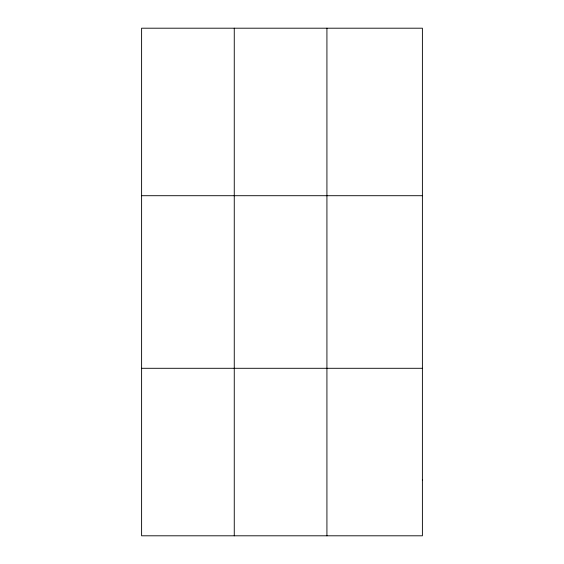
<?xml version="1.0" encoding="UTF-8"?>
<svg xmlns="http://www.w3.org/2000/svg" width="564" height="564" viewBox="0 0 564 564"><rect width="100%" height="100%" fill="white"/><g stroke="black" fill="none" stroke-linecap="round" stroke-linejoin="round"><path stroke-width="0.85" d="M234.264 535.8L234.264 28.2M326.923 535.8L326.923 28.2M141.606 195.708L422.394 195.708M141.606 368.292L422.394 368.292M422.394 479.964L422.394 535.8L141.606 535.8L141.606 28.2L422.394 28.2L422.394 479.964"/></g></svg>
